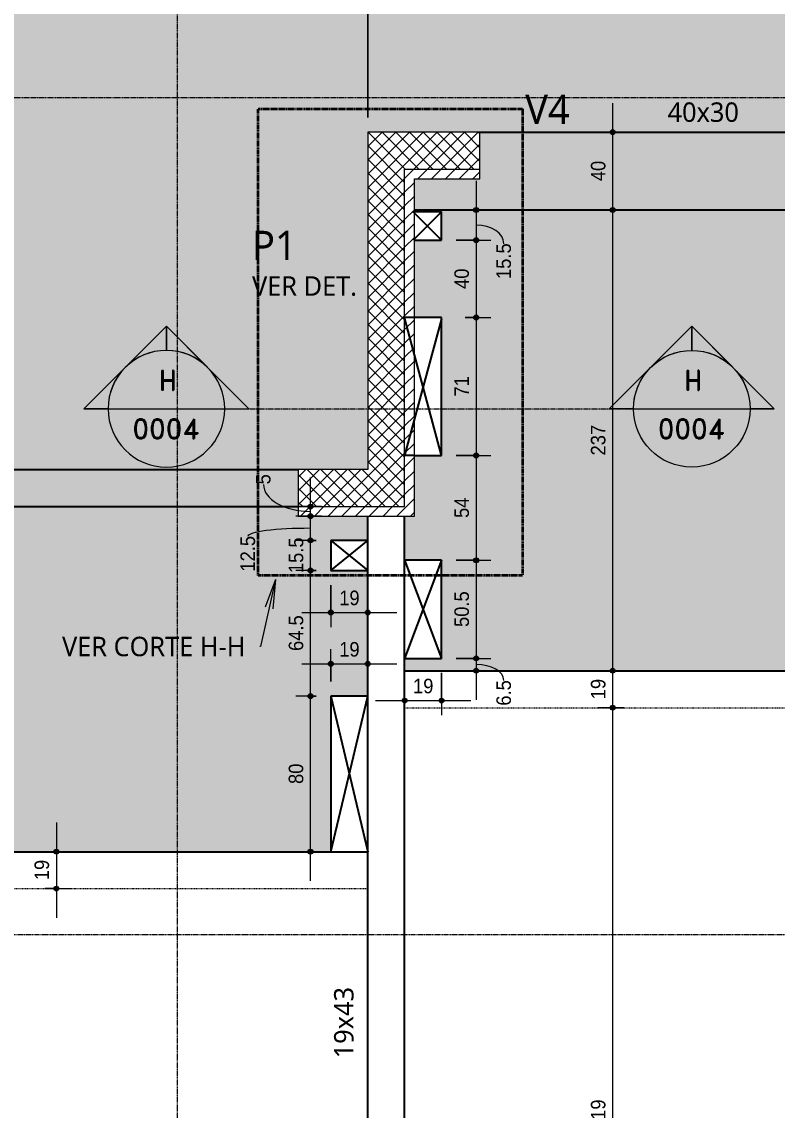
# Model space of a CAD drawing. Extents: x -1981 to 38708, y -3196 to 88064.
# Drawn here: x -1578 to -1190, y 204 to 764 of the extents above; entities that cross this region are included whole.
import ezdxf

# ---------------------------------------------------------------- set-up
doc = ezdxf.new("R2010")
doc.units = 0
for name, pattern in [('Aligning Line', [0.635, 0.3175, -0.3175]), ('Centro de 6 mm', [1.32, 0.6, -0.24, 0.24, -0.24]), ('Hidden', [0.714375, 0.47625, -0.238125])]:
    doc.linetypes.add(name, pattern=pattern)
for name, color, linetype, lineweight in [('A-ANNO-DIMS', 7, 'Continuous', 9), ('A-ANNO-DIMS-50', 7, 'Continuous', 9), ('A-DETL', 7, 'Hidden', 18), ('A-DETL-GENF', 7, 'Continuous', 18), ('A-DETL-THIN', 7, 'Continuous', 25), ('A-FLOR', 7, 'Continuous', 25), ('G-ANNO-SYMB', 7, 'Continuous', 9), ('G-ANNO-TEXT', 7, 'Continuous', 9), ('S-BEAM', 7, 'Continuous', 25), ('S-BEAM-IDEN', 7, 'Continuous', 9), ('S-COLS-IDEN', 7, 'Continuous', 9)]:
    doc.layers.add(name, color=color, linetype=linetype, lineweight=lineweight)
doc.styles.add('Arial_1', font='arial.ttf', dxfattribs={"width": 0.9, "height": 7.5})
doc.styles.add('Gadugi', font='gadugi.ttf', dxfattribs={"height": 0.2})
doc.styles.add('Gadugi_1', font='gadugi.ttf', dxfattribs={"height": 15})
doc.styles.add('Gadugi_2', font='gadugi.ttf', dxfattribs={"height": 10})
doc.styles.add('RomanD', font='romand__.ttf', dxfattribs={"height": 10})
doc.dimstyles.new('PED_1_5mm_ESQ', dxfattribs={"dimscale": 30.48, "dimtxt": 7.651945, "dimasz": 0.328084, "dimexe": 0.246063, "dimexo": 0.246063, "dimgap": 0.049213, "dimtad": 1, "dimdec": 1, "dimrnd": 0.5, "dimdsep": 46, "dimtxsty": 'Arial_1', "dimblk1": 'DOTSMALL', "dimblk2": 'DOTSMALL', "dimsah": 1, "dimcen": 0.09, "dimdle": 0.492126, "dimazin": 0, "dimtfac": 1, "dimtdec": 4, "dimtix": 1, "dimtmove": 0, "dimatfit": 3, "dimfxl": 1, "dimtvp": 1, "dimtolj": 1, "dimtzin": 0, "dimarcsym": 2})
doc.dimstyles.new('PED_1_5mm_ESQ_1', dxfattribs={"dimscale": 30.48, "dimtxt": 7.651945, "dimasz": 0.328084, "dimexe": 0.246063, "dimexo": 0.246063, "dimgap": 0.049213, "dimtad": 1, "dimdec": 1, "dimrnd": 0.5, "dimdsep": 46, "dimtxsty": 'Arial_1', "dimblk1": 'DOTSMALL', "dimblk2": 'DOTSMALL', "dimsah": 1, "dimcen": 0.09, "dimdle": 0.492126, "dimazin": 0, "dimtfac": 1, "dimtdec": 4, "dimtix": 1, "dimtmove": 1, "dimatfit": 3, "dimfxl": 1, "dimtvp": 1, "dimtolj": 1, "dimtzin": 0, "dimarcsym": 2})

# ---------------------------------------------------------------- blocks, each defined once
blk = doc.blocks.new('PED_TAG_PILAR_R04 - PILAR VER DET_-2523782-PL D 001 - FORMA DO 1º PAVIMENTO')
at = {"layer": 'S-COLS-IDEN', "insert": (0.115, -0.633), "char_height": 0.2, "width": 1.37089, "attachment_point": 1, "style": 'Gadugi'}
blk.add_mtext('VER DET.', dxfattribs=at)
blk = doc.blocks.new('Corte - M_Cabeça do corte - Preenchida-2060824-PL D 001 - FORMA DO 1º PAVIMENTO')
at = {"layer": 'G-ANNO-SYMB'}
h = blk.add_hatch(color=256, dxfattribs=at)
edge = h.paths.add_edge_path(flags=0)
edge.add_line((-0.6, 0.849), (-0.6, 0.6))
edge.add_arc((-0.6, 0), 0.6, 90, 135)
edge.add_line((-1.024, 0.424), (-0.6, 0.849))
h = blk.add_hatch(color=256, dxfattribs=at)
edge = h.paths.add_edge_path(flags=0)
edge.add_line((-0.6, 0.849), (-0.176, 0.424))
edge.add_arc((-0.6, 0), 0.6, 45, 90)
edge.add_line((-0.6, 0.6), (-0.6, 0.849))
h = blk.add_hatch(color=256, dxfattribs=at)
edge = h.paths.add_edge_path(flags=0)
edge.add_line((-1.449, 0), (-1.024, 0.424))
edge.add_arc((-0.6, 0), 0.6, 135, 180)
edge.add_line((-1.2, 0), (-1.449, 0))
h = blk.add_hatch(color=256, dxfattribs=at)
edge = h.paths.add_edge_path(flags=0)
edge.add_line((0.249, 0), (0, 0))
edge.add_arc((-0.6, 0), 0.6, 360, 405)
edge.add_line((-0.176, 0.424), (0.249, 0))
for p, q in [((-0.6, 0.849), (-1.449, 0)), ((-0.6, 0.849), (-1.024, 0.424)), ((-0.6, 0.849), (0.249, 0)), ((-0.6, 0.6), (-0.6, 0.849)), ((-0.6, 0.849), (-0.6, 0.6)), ((-0.176, 0.424), (-0.6, 0.849)), ((-1.024, 0.424), (-1.449, 0)), ((0.249, 0), (-0.176, 0.424)), ((-1.449, 0), (-1.2, 0)), ((0, 0), (0.249, 0)), ((-1.2, 0), (-1.449, 0)), ((0, 0), (0.249, 0))]:
    blk.add_line(p, q, dxfattribs=at)
for start, end in [(360, 180), (90, 135), (45, 90), (135, 180), (360, 45), (180, 360)]:
    blk.add_arc((-0.6, 0), 0.6, start, end, dxfattribs=at)
blk = doc.blocks.new('DIMBLOCK1-PL D 001 - FORMA DO 1º PAVIMENTO')
at = {"layer": 'A-ANNO-DIMS-50', "transparency": 16777216}
h = blk.add_hatch(color=256, dxfattribs=at)
edge = h.paths.add_edge_path(flags=0)
edge.add_arc((-1560.67, 337.05), 1.25, 0, 360)
h = blk.add_hatch(color=256, dxfattribs=at)
edge = h.paths.add_edge_path(flags=0)
edge.add_arc((-1560.67, 318.05), 1.25, 0, 360)
for p, q in [((-1560.67, 352.05), (-1560.67, 303.05)), ((-1566.4, 337.05), (-1553.17, 337.05)), ((-1560.67, 337.05), (-1566.4, 337.05)), ((-1566.4, 318.05), (-1553.17, 318.05)), ((-1560.67, 318.05), (-1566.4, 318.05))]:
    blk.add_line(p, q, dxfattribs=at)
for centre in [(-1560.67, 337.05), (-1560.67, 318.05)]:
    blk.add_circle(centre, 1.25, dxfattribs=at)
at = {"layer": 'A-ANNO-DIMS-50', "color": 0, "transparency": 16777216, "insert": (-1571.91, 322.37), "char_height": 7.5, "width": 12.4315, "attachment_point": 1, "rotation": 90, "line_spacing_factor": 0.941778, "style": 'Arial_1'}
blk.add_mtext('19', dxfattribs=at)
blk = doc.blocks.new('_DotSmall')
at = {"color": 0, "linetype": 'ByBlock', "const_width": 0.5}
blk.add_lwpolyline([(-0.0625, 0, 1), (0.0625, 0, 1)], format="xyb", close=True, dxfattribs=at)
blk = doc.blocks.new('DIMBLOCK6-PL D 001 - FORMA DO 1º PAVIMENTO')
at = {"layer": 'A-ANNO-DIMS-50', "transparency": 16777216}
h = blk.add_hatch(color=256, dxfattribs=at)
edge = h.paths.add_edge_path(flags=0)
edge.add_arc((-1739.87, 880.67), 1.25, 0, 360)
h = blk.add_hatch(color=256, dxfattribs=at)
edge = h.paths.add_edge_path(flags=0)
edge.add_arc((-1400.36, 880.67), 1.25, 0, 360)
for p, q in [((-1739.87, 874.94), (-1739.87, 888.17)), ((-1400.36, 714.62), (-1400.36, 888.17)), ((-1739.87, 880.67), (-1400.36, 880.67)), ((-1739.87, 880.67), (-1739.87, 874.94)), ((-1400.36, 880.67), (-1400.36, 714.62))]:
    blk.add_line(p, q, dxfattribs=at)
for centre in [(-1739.87, 880.67), (-1400.36, 880.67)]:
    blk.add_circle(centre, 1.25, dxfattribs=at)
at = {"layer": 'A-ANNO-DIMS-50', "color": 0, "transparency": 16777216, "insert": (-1581.77, 891.9), "char_height": 7.5, "width": 27.9708, "attachment_point": 1, "line_spacing_factor": 0.941778, "style": 'Arial_1'}
blk.add_mtext('339.5', dxfattribs=at)
blk = doc.blocks.new('DIMBLOCK7-PL D 001 - FORMA DO 1º PAVIMENTO')
at = {"layer": 'A-ANNO-DIMS-50', "transparency": 16777216}
h = blk.add_hatch(color=256, dxfattribs=at)
edge = h.paths.add_edge_path(flags=0)
edge.add_arc((-1400.36, 880.67), 1.25, 0, 360)
h = blk.add_hatch(color=256, dxfattribs=at)
edge = h.paths.add_edge_path(flags=0)
edge.add_arc((-658.86, 880.67), 1.25, 0, 360)
for p, q in [((-1400.36, 714.62), (-1400.36, 888.17)), ((-658.86, 874.94), (-658.86, 888.17)), ((-1400.36, 880.67), (-658.86, 880.67)), ((-1400.36, 880.67), (-1400.36, 714.62)), ((-658.86, 880.67), (-658.86, 874.94))]:
    blk.add_line(p, q, dxfattribs=at)
for centre in [(-1400.36, 880.67), (-658.86, 880.67)]:
    blk.add_circle(centre, 1.25, dxfattribs=at)
at = {"layer": 'A-ANNO-DIMS-50', "color": 0, "transparency": 16777216, "insert": (-1041.27, 891.9), "char_height": 7.5, "width": 27.9708, "attachment_point": 1, "line_spacing_factor": 0.941778, "style": 'Arial_1'}
blk.add_mtext('741.5', dxfattribs=at)
blk = doc.blocks.new('DIMBLOCK65-PL D 001 - FORMA DO 1º PAVIMENTO')
at = {"layer": 'A-ANNO-DIMS-50', "transparency": 16777216}
h = blk.add_hatch(color=256, dxfattribs=at)
edge = h.paths.add_edge_path(flags=0)
edge.add_arc((-1274.28, 411.12), 1.25, 0, 360)
h = blk.add_hatch(color=256, dxfattribs=at)
edge = h.paths.add_edge_path(flags=0)
edge.add_arc((-1274.28, -7.88), 1.25, 0, 360)
for p, q in [((-1268.54, 411.12), (-1281.78, 411.12)), ((-1274.28, -7.88), (-1274.28, 411.12)), ((-1274.28, 411.12), (-1268.54, 411.12)), ((-1268.54, -7.88), (-1281.78, -7.88)), ((-1274.28, -7.88), (-1268.54, -7.88))]:
    blk.add_line(p, q, dxfattribs=at)
for centre in [(-1274.28, 411.12), (-1274.28, -7.88)]:
    blk.add_circle(centre, 1.25, dxfattribs=at)
at = {"layer": 'A-ANNO-DIMS-50', "color": 0, "transparency": 16777216, "insert": (-1285.51, 193.85), "char_height": 7.5, "width": 18.6472, "attachment_point": 1, "rotation": 90, "line_spacing_factor": 0.941778, "style": 'Arial_1'}
blk.add_mtext('419', dxfattribs=at)
blk = doc.blocks.new('DIMBLOCK66-PL D 001 - FORMA DO 1º PAVIMENTO')
at = {"layer": 'A-ANNO-DIMS-50', "transparency": 16777216}
h = blk.add_hatch(color=256, dxfattribs=at)
edge = h.paths.add_edge_path(flags=0)
edge.add_arc((-1274.28, 430.12), 1.25, 0, 360)
h = blk.add_hatch(color=256, dxfattribs=at)
edge = h.paths.add_edge_path(flags=0)
edge.add_arc((-1274.28, 411.12), 1.25, 0, 360)
for p, q in [((-1268.54, 430.12), (-1281.78, 430.12)), ((-1274.28, 411.12), (-1274.28, 430.12)), ((-1274.28, 430.12), (-1268.54, 430.12)), ((-1268.54, 411.12), (-1281.78, 411.12)), ((-1274.28, 411.12), (-1268.54, 411.12))]:
    blk.add_line(p, q, dxfattribs=at)
for centre in [(-1274.28, 430.12), (-1274.28, 411.12)]:
    blk.add_circle(centre, 1.25, dxfattribs=at)
at = {"layer": 'A-ANNO-DIMS-50', "color": 0, "transparency": 16777216, "insert": (-1285.51, 415.44), "char_height": 7.5, "width": 12.4315, "attachment_point": 1, "rotation": 90, "line_spacing_factor": 0.941778, "style": 'Arial_1'}
blk.add_mtext('19', dxfattribs=at)
blk = doc.blocks.new('DIMBLOCK67-PL D 001 - FORMA DO 1º PAVIMENTO')
at = {"layer": 'A-ANNO-DIMS-50', "transparency": 16777216}
h = blk.add_hatch(color=256, dxfattribs=at)
edge = h.paths.add_edge_path(flags=0)
edge.add_arc((-1274.28, 667.12), 1.25, 0, 360)
h = blk.add_hatch(color=256, dxfattribs=at)
edge = h.paths.add_edge_path(flags=0)
edge.add_arc((-1274.28, 430.12), 1.25, 0, 360)
for p, q in [((-1268.54, 667.12), (-1281.78, 667.12)), ((-1274.28, 430.12), (-1274.28, 667.12)), ((-1274.28, 667.12), (-1268.54, 667.12)), ((-1268.54, 430.12), (-1281.78, 430.12)), ((-1274.28, 430.12), (-1268.54, 430.12))]:
    blk.add_line(p, q, dxfattribs=at)
for centre in [(-1274.28, 667.12), (-1274.28, 430.12)]:
    blk.add_circle(centre, 1.25, dxfattribs=at)
at = {"layer": 'A-ANNO-DIMS-50', "color": 0, "transparency": 16777216, "insert": (-1285.51, 540.85), "char_height": 7.5, "width": 18.6472, "attachment_point": 1, "rotation": 90, "line_spacing_factor": 0.941778, "style": 'Arial_1'}
blk.add_mtext('237', dxfattribs=at)
blk = doc.blocks.new('DIMBLOCK68-PL D 001 - FORMA DO 1º PAVIMENTO')
at = {"layer": 'A-ANNO-DIMS-50', "transparency": 16777216}
h = blk.add_hatch(color=256, dxfattribs=at)
edge = h.paths.add_edge_path(flags=0)
edge.add_arc((-1274.28, 707.12), 1.25, 0, 360)
h = blk.add_hatch(color=256, dxfattribs=at)
edge = h.paths.add_edge_path(flags=0)
edge.add_arc((-1274.28, 667.12), 1.25, 0, 360)
for p, q in [((-1274.28, 667.12), (-1274.28, 722.12)), ((-1268.54, 707.12), (-1281.78, 707.12)), ((-1274.28, 707.12), (-1268.54, 707.12)), ((-1268.54, 667.12), (-1281.78, 667.12)), ((-1274.28, 667.12), (-1268.54, 667.12))]:
    blk.add_line(p, q, dxfattribs=at)
for centre in [(-1274.28, 707.12), (-1274.28, 667.12)]:
    blk.add_circle(centre, 1.25, dxfattribs=at)
at = {"layer": 'A-ANNO-DIMS-50', "color": 0, "transparency": 16777216, "insert": (-1285.51, 681.94), "char_height": 7.5, "width": 12.4315, "attachment_point": 1, "rotation": 90, "line_spacing_factor": 0.941778, "style": 'Arial_1'}
blk.add_mtext('40', dxfattribs=at)
blk = doc.blocks.new('DIMBLOCK253-PL D 001 - FORMA DO 1º PAVIMENTO')
at = {"layer": 'A-ANNO-DIMS-50', "transparency": 16777216}
h = blk.add_hatch(color=256, dxfattribs=at)
edge = h.paths.add_edge_path(flags=0)
edge.add_arc((-1344.53, 667.12), 1.25, 0, 360)
h = blk.add_hatch(color=256, dxfattribs=at)
edge = h.paths.add_edge_path(flags=0)
edge.add_arc((-1344.53, 651.58), 1.25, 0, 360)
for p, q in [((-1344.53, 682.12), (-1344.53, 651.58)), ((-1350.26, 667.12), (-1337.03, 667.12)), ((-1344.53, 667.12), (-1350.26, 667.12)), ((-1354.86, 651.58), (-1337.03, 651.58)), ((-1344.53, 651.58), (-1354.86, 651.58))]:
    blk.add_line(p, q, dxfattribs=at)
for centre in [(-1344.53, 667.12), (-1344.53, 651.58)]:
    blk.add_circle(centre, 1.25, dxfattribs=at)
blk.add_ellipse((-1344.53, 649.75), major_axis=(14.23, 0), ratio=0.675176, start_param=0, end_param=1.570796, dxfattribs=at)
at = {"layer": 'A-ANNO-DIMS-50', "color": 0, "transparency": 16777216, "insert": (-1334.16, 631.62), "char_height": 7.5, "width": 21.7551, "attachment_point": 1, "rotation": 90, "line_spacing_factor": 0.941778, "style": 'Arial_1'}
blk.add_mtext('15.5', dxfattribs=at)
blk = doc.blocks.new('DIMBLOCK254-PL D 001 - FORMA DO 1º PAVIMENTO')
at = {"layer": 'A-ANNO-DIMS-50', "transparency": 16777216}
h = blk.add_hatch(color=256, dxfattribs=at)
edge = h.paths.add_edge_path(flags=0)
edge.add_arc((-1344.53, 651.58), 1.25, 0, 360)
h = blk.add_hatch(color=256, dxfattribs=at)
edge = h.paths.add_edge_path(flags=0)
edge.add_arc((-1344.53, 611.81), 1.25, 0, 360)
for p, q in [((-1354.86, 651.58), (-1337.03, 651.58)), ((-1344.53, 651.58), (-1354.86, 651.58)), ((-1344.53, 651.58), (-1344.53, 611.81)), ((-1350.26, 611.81), (-1337.03, 611.81)), ((-1344.53, 611.81), (-1350.26, 611.81))]:
    blk.add_line(p, q, dxfattribs=at)
for centre in [(-1344.53, 651.58), (-1344.53, 611.81)]:
    blk.add_circle(centre, 1.25, dxfattribs=at)
at = {"layer": 'A-ANNO-DIMS-50', "color": 0, "transparency": 16777216, "insert": (-1355.77, 626.52), "char_height": 7.5, "width": 12.4315, "attachment_point": 1, "rotation": 90, "line_spacing_factor": 0.941778, "style": 'Arial_1'}
blk.add_mtext('40', dxfattribs=at)
blk = doc.blocks.new('DIMBLOCK255-PL D 001 - FORMA DO 1º PAVIMENTO')
at = {"layer": 'A-ANNO-DIMS-50', "transparency": 16777216}
h = blk.add_hatch(color=256, dxfattribs=at)
edge = h.paths.add_edge_path(flags=0)
edge.add_arc((-1344.53, 611.81), 1.25, 0, 360)
h = blk.add_hatch(color=256, dxfattribs=at)
edge = h.paths.add_edge_path(flags=0)
edge.add_arc((-1344.53, 540.85), 1.25, 0, 360)
for p, q in [((-1350.26, 611.81), (-1337.03, 611.81)), ((-1344.53, 611.81), (-1350.26, 611.81)), ((-1344.53, 611.81), (-1344.53, 540.85)), ((-1354.86, 540.85), (-1337.03, 540.85)), ((-1344.53, 540.85), (-1354.86, 540.85))]:
    blk.add_line(p, q, dxfattribs=at)
for centre in [(-1344.53, 611.81), (-1344.53, 540.85)]:
    blk.add_circle(centre, 1.25, dxfattribs=at)
at = {"layer": 'A-ANNO-DIMS-50', "color": 0, "transparency": 16777216, "insert": (-1355.77, 571.15), "char_height": 7.5, "width": 12.4315, "attachment_point": 1, "rotation": 90, "line_spacing_factor": 0.941778, "style": 'Arial_1'}
blk.add_mtext('71', dxfattribs=at)
blk = doc.blocks.new('DIMBLOCK256-PL D 001 - FORMA DO 1º PAVIMENTO')
at = {"layer": 'A-ANNO-DIMS-50', "transparency": 16777216}
h = blk.add_hatch(color=256, dxfattribs=at)
edge = h.paths.add_edge_path(flags=0)
edge.add_arc((-1344.53, 540.85), 1.25, 0, 360)
h = blk.add_hatch(color=256, dxfattribs=at)
edge = h.paths.add_edge_path(flags=0)
edge.add_arc((-1344.53, 486.93), 1.25, 0, 360)
for p, q in [((-1354.86, 540.85), (-1337.03, 540.85)), ((-1344.53, 540.85), (-1354.86, 540.85)), ((-1344.53, 540.85), (-1344.53, 486.93)), ((-1354.86, 486.93), (-1337.03, 486.93)), ((-1344.53, 486.93), (-1354.86, 486.93))]:
    blk.add_line(p, q, dxfattribs=at)
for centre in [(-1344.53, 540.85), (-1344.53, 486.93)]:
    blk.add_circle(centre, 1.25, dxfattribs=at)
at = {"layer": 'A-ANNO-DIMS-50', "color": 0, "transparency": 16777216, "insert": (-1355.77, 508.71), "char_height": 7.5, "width": 12.4315, "attachment_point": 1, "rotation": 90, "line_spacing_factor": 0.941778, "style": 'Arial_1'}
blk.add_mtext('54', dxfattribs=at)
blk = doc.blocks.new('DIMBLOCK257-PL D 001 - FORMA DO 1º PAVIMENTO')
at = {"layer": 'A-ANNO-DIMS-50', "transparency": 16777216}
h = blk.add_hatch(color=256, dxfattribs=at)
edge = h.paths.add_edge_path(flags=0)
edge.add_arc((-1344.53, 486.93), 1.25, 0, 360)
h = blk.add_hatch(color=256, dxfattribs=at)
edge = h.paths.add_edge_path(flags=0)
edge.add_arc((-1344.53, 436.46), 1.25, 0, 360)
for p, q in [((-1354.86, 486.93), (-1337.03, 486.93)), ((-1344.53, 486.93), (-1354.86, 486.93)), ((-1344.53, 486.93), (-1344.53, 436.46)), ((-1354.86, 436.46), (-1337.03, 436.46)), ((-1344.53, 436.46), (-1354.86, 436.46))]:
    blk.add_line(p, q, dxfattribs=at)
for centre in [(-1344.53, 486.93), (-1344.53, 436.46)]:
    blk.add_circle(centre, 1.25, dxfattribs=at)
at = {"layer": 'A-ANNO-DIMS-50', "color": 0, "transparency": 16777216, "insert": (-1355.77, 452.63), "char_height": 7.5, "width": 21.7551, "attachment_point": 1, "rotation": 90, "line_spacing_factor": 0.941778, "style": 'Arial_1'}
blk.add_mtext('50.5', dxfattribs=at)
blk = doc.blocks.new('DIMBLOCK258-PL D 001 - FORMA DO 1º PAVIMENTO')
at = {"layer": 'A-ANNO-DIMS-50', "transparency": 16777216}
h = blk.add_hatch(color=256, dxfattribs=at)
edge = h.paths.add_edge_path(flags=0)
edge.add_arc((-1344.53, 436.46), 1.25, 0, 360)
h = blk.add_hatch(color=256, dxfattribs=at)
edge = h.paths.add_edge_path(flags=0)
edge.add_arc((-1344.53, 430.12), 1.25, 0, 360)
for p, q in [((-1354.86, 436.46), (-1337.03, 436.46)), ((-1344.53, 436.46), (-1354.86, 436.46)), ((-1344.53, 436.46), (-1344.53, 415.12)), ((-1350.26, 430.12), (-1337.03, 430.12)), ((-1344.53, 430.12), (-1350.26, 430.12))]:
    blk.add_line(p, q, dxfattribs=at)
for centre in [(-1344.53, 436.46), (-1344.53, 430.12)]:
    blk.add_circle(centre, 1.25, dxfattribs=at)
blk.add_ellipse((-1344.53, 425.1), major_axis=(14.23, 0), ratio=0.575441, start_param=0, end_param=1.570796, dxfattribs=at)
at = {"layer": 'A-ANNO-DIMS-50', "color": 0, "transparency": 16777216, "insert": (-1334.16, 412.15), "char_height": 7.5, "width": 15.5393, "attachment_point": 1, "rotation": 90, "line_spacing_factor": 0.941778, "style": 'Arial_1'}
blk.add_mtext('6.5', dxfattribs=at)
blk = doc.blocks.new('DIMBLOCK259-PL D 001 - FORMA DO 1º PAVIMENTO')
at = {"layer": 'A-ANNO-DIMS-50', "transparency": 16777216}
h = blk.add_hatch(color=256, dxfattribs=at)
edge = h.paths.add_edge_path(flags=0)
edge.add_arc((-1381.36, 414.77), 1.25, 0, 360)
h = blk.add_hatch(color=256, dxfattribs=at)
edge = h.paths.add_edge_path(flags=0)
edge.add_arc((-1362.36, 414.77), 1.25, 0, 360)
for p, q in [((-1362.36, 428.96), (-1362.36, 407.27)), ((-1362.36, 414.77), (-1362.36, 428.96)), ((-1381.36, 409.04), (-1381.36, 422.27)), ((-1396.36, 414.77), (-1347.36, 414.77)), ((-1381.36, 414.77), (-1381.36, 409.04))]:
    blk.add_line(p, q, dxfattribs=at)
for centre in [(-1381.36, 414.77), (-1362.36, 414.77)]:
    blk.add_circle(centre, 1.25, dxfattribs=at)
at = {"layer": 'A-ANNO-DIMS-50', "color": 0, "transparency": 16777216, "insert": (-1377.04, 426.01), "char_height": 7.5, "width": 12.4315, "attachment_point": 1, "line_spacing_factor": 0.941778, "style": 'Arial_1'}
blk.add_mtext('19', dxfattribs=at)
blk = doc.blocks.new('DIMBLOCK260-PL D 001 - FORMA DO 1º PAVIMENTO')
at = {"layer": 'A-ANNO-DIMS-50', "transparency": 16777216}
h = blk.add_hatch(color=256, dxfattribs=at)
edge = h.paths.add_edge_path(flags=0)
edge.add_arc((-1429.83, 417.05), 1.25, 0, 360)
h = blk.add_hatch(color=256, dxfattribs=at)
edge = h.paths.add_edge_path(flags=0)
edge.add_arc((-1429.83, 337.05), 1.25, 0, 360)
for p, q in [((-1426.86, 417.05), (-1437.33, 417.05)), ((-1429.83, 322.05), (-1429.83, 417.05)), ((-1429.83, 417.05), (-1426.86, 417.05)), ((-1424.1, 337.05), (-1437.33, 337.05)), ((-1429.83, 337.05), (-1424.1, 337.05))]:
    blk.add_line(p, q, dxfattribs=at)
for centre in [(-1429.83, 417.05), (-1429.83, 337.05)]:
    blk.add_circle(centre, 1.25, dxfattribs=at)
at = {"layer": 'A-ANNO-DIMS-50', "color": 0, "transparency": 16777216, "insert": (-1441.07, 371.87), "char_height": 7.5, "width": 12.4315, "attachment_point": 1, "rotation": 90, "line_spacing_factor": 0.941778, "style": 'Arial_1'}
blk.add_mtext('80', dxfattribs=at)
blk = doc.blocks.new('DIMBLOCK261-PL D 001 - FORMA DO 1º PAVIMENTO')
at = {"layer": 'A-ANNO-DIMS-50', "transparency": 16777216}
h = blk.add_hatch(color=256, dxfattribs=at)
edge = h.paths.add_edge_path(flags=0)
edge.add_arc((-1429.83, 481.67), 1.25, 0, 360)
h = blk.add_hatch(color=256, dxfattribs=at)
edge = h.paths.add_edge_path(flags=0)
edge.add_arc((-1429.83, 417.05), 1.25, 0, 360)
for p, q in [((-1426.86, 481.67), (-1437.33, 481.67)), ((-1429.83, 417.05), (-1429.83, 481.67)), ((-1429.83, 481.67), (-1426.86, 481.67)), ((-1426.86, 417.05), (-1437.33, 417.05)), ((-1429.83, 417.05), (-1426.86, 417.05))]:
    blk.add_line(p, q, dxfattribs=at)
for centre in [(-1429.83, 481.67), (-1429.83, 417.05)]:
    blk.add_circle(centre, 1.25, dxfattribs=at)
at = {"layer": 'A-ANNO-DIMS-50', "color": 0, "transparency": 16777216, "insert": (-1441.07, 440.29), "char_height": 7.5, "width": 21.7551, "attachment_point": 1, "rotation": 90, "line_spacing_factor": 0.941778, "style": 'Arial_1'}
blk.add_mtext('64.5', dxfattribs=at)
blk = doc.blocks.new('DIMBLOCK262-PL D 001 - FORMA DO 1º PAVIMENTO')
at = {"layer": 'A-ANNO-DIMS-50', "transparency": 16777216}
h = blk.add_hatch(color=256, dxfattribs=at)
edge = h.paths.add_edge_path(flags=0)
edge.add_arc((-1429.83, 497.15), 1.25, 0, 360)
h = blk.add_hatch(color=256, dxfattribs=at)
edge = h.paths.add_edge_path(flags=0)
edge.add_arc((-1429.83, 481.67), 1.25, 0, 360)
for p, q in [((-1426.86, 497.15), (-1437.33, 497.15)), ((-1429.83, 481.67), (-1429.83, 497.15)), ((-1429.83, 497.15), (-1426.86, 497.15)), ((-1426.86, 481.67), (-1437.33, 481.67)), ((-1429.83, 481.67), (-1426.86, 481.67))]:
    blk.add_line(p, q, dxfattribs=at)
for centre in [(-1429.83, 497.15), (-1429.83, 481.67)]:
    blk.add_circle(centre, 1.25, dxfattribs=at)
at = {"layer": 'A-ANNO-DIMS-50', "color": 0, "transparency": 16777216, "insert": (-1441.07, 480.34), "char_height": 7.5, "width": 21.7551, "attachment_point": 1, "rotation": 90, "line_spacing_factor": 0.941778, "style": 'Arial_1'}
blk.add_mtext('15.5', dxfattribs=at)
blk = doc.blocks.new('DIMBLOCK263-PL D 001 - FORMA DO 1º PAVIMENTO')
at = {"layer": 'A-ANNO-DIMS-50', "transparency": 16777216}
h = blk.add_hatch(color=256, dxfattribs=at)
edge = h.paths.add_edge_path(flags=0)
edge.add_arc((-1429.83, 509.62), 1.25, 0, 360)
h = blk.add_hatch(color=256, dxfattribs=at)
edge = h.paths.add_edge_path(flags=0)
edge.add_arc((-1429.83, 497.15), 1.25, 0, 360)
for p, q in [((-1424.1, 509.62), (-1437.33, 509.62)), ((-1429.83, 497.15), (-1429.83, 509.62)), ((-1429.83, 509.62), (-1424.1, 509.62)), ((-1426.86, 497.15), (-1437.33, 497.15)), ((-1429.83, 497.15), (-1426.86, 497.15))]:
    blk.add_line(p, q, dxfattribs=at)
for centre in [(-1429.83, 509.62), (-1429.83, 497.15)]:
    blk.add_circle(centre, 1.25, dxfattribs=at)
blk.add_ellipse((-1429.83, 499.23), major_axis=(32.2, 0), ratio=0.129136, start_param=1.570796, end_param=3.141593, dxfattribs=at)
at = {"layer": 'A-ANNO-DIMS-50', "color": 0, "transparency": 16777216, "insert": (-1465.88, 481.1), "char_height": 7.5, "width": 21.7551, "attachment_point": 1, "rotation": 90, "line_spacing_factor": 0.941778, "style": 'Arial_1'}
blk.add_mtext('12.5', dxfattribs=at)
blk = doc.blocks.new('DIMBLOCK264-PL D 001 - FORMA DO 1º PAVIMENTO')
at = {"layer": 'A-ANNO-DIMS-50', "transparency": 16777216}
h = blk.add_hatch(color=256, dxfattribs=at)
edge = h.paths.add_edge_path(flags=0)
edge.add_arc((-1429.83, 514.55), 1.25, 0, 360)
h = blk.add_hatch(color=256, dxfattribs=at)
edge = h.paths.add_edge_path(flags=0)
edge.add_arc((-1429.83, 509.62), 1.25, 0, 360)
for p, q in [((-1429.83, 509.62), (-1429.83, 529.55)), ((-1424.1, 514.55), (-1437.33, 514.55)), ((-1424.1, 509.62), (-1437.33, 509.62)), ((-1429.83, 514.55), (-1424.1, 514.55)), ((-1429.83, 509.62), (-1424.1, 509.62))]:
    blk.add_line(p, q, dxfattribs=at)
for centre in [(-1429.83, 514.55), (-1429.83, 509.62)]:
    blk.add_circle(centre, 1.25, dxfattribs=at)
blk.add_ellipse((-1429.83, 525.97), major_axis=(24.23, 0), ratio=0.573201, start_param=3.141593, end_param=4.712389, dxfattribs=at)
at = {"layer": 'A-ANNO-DIMS-50', "color": 0, "transparency": 16777216, "insert": (-1457.91, 525.97), "char_height": 7.5, "width": 6.2157, "attachment_point": 1, "rotation": 90, "line_spacing_factor": 0.941778, "style": 'Arial_1'}
blk.add_mtext('5', dxfattribs=at)
blk = doc.blocks.new('DIMBLOCK265-PL D 001 - FORMA DO 1º PAVIMENTO')
at = {"layer": 'A-ANNO-DIMS-50', "transparency": 16777216}
h = blk.add_hatch(color=256, dxfattribs=at)
edge = h.paths.add_edge_path(flags=0)
edge.add_arc((-1419.36, 433.64), 1.25, 0, 360)
h = blk.add_hatch(color=256, dxfattribs=at)
edge = h.paths.add_edge_path(flags=0)
edge.add_arc((-1400.36, 433.64), 1.25, 0, 360)
for p, q in [((-1419.36, 424.55), (-1419.36, 441.14)), ((-1400.36, 427.91), (-1400.36, 441.14)), ((-1434.36, 433.64), (-1385.36, 433.64)), ((-1419.36, 433.64), (-1419.36, 424.55)), ((-1400.36, 433.64), (-1400.36, 427.91))]:
    blk.add_line(p, q, dxfattribs=at)
for centre in [(-1419.36, 433.64), (-1400.36, 433.64)]:
    blk.add_circle(centre, 1.25, dxfattribs=at)
at = {"layer": 'A-ANNO-DIMS-50', "color": 0, "transparency": 16777216, "insert": (-1415.04, 444.88), "char_height": 7.5, "width": 12.4315, "attachment_point": 1, "line_spacing_factor": 0.941778, "style": 'Arial_1'}
blk.add_mtext('19', dxfattribs=at)
blk = doc.blocks.new('DIMBLOCK266-PL D 001 - FORMA DO 1º PAVIMENTO')
at = {"layer": 'A-ANNO-DIMS-50', "transparency": 16777216}
h = blk.add_hatch(color=256, dxfattribs=at)
edge = h.paths.add_edge_path(flags=0)
edge.add_arc((-1419.36, 460.09), 1.25, 0, 360)
h = blk.add_hatch(color=256, dxfattribs=at)
edge = h.paths.add_edge_path(flags=0)
edge.add_arc((-1400.36, 460.09), 1.25, 0, 360)
for p, q in [((-1419.36, 474.17), (-1419.36, 452.59)), ((-1419.36, 460.09), (-1419.36, 474.17)), ((-1400.36, 454.36), (-1400.36, 467.59)), ((-1434.36, 460.09), (-1385.36, 460.09)), ((-1400.36, 460.09), (-1400.36, 454.36))]:
    blk.add_line(p, q, dxfattribs=at)
for centre in [(-1419.36, 460.09), (-1400.36, 460.09)]:
    blk.add_circle(centre, 1.25, dxfattribs=at)
at = {"layer": 'A-ANNO-DIMS-50', "color": 0, "transparency": 16777216, "insert": (-1415.04, 471.33), "char_height": 7.5, "width": 12.4315, "attachment_point": 1, "line_spacing_factor": 0.941778, "style": 'Arial_1'}
blk.add_mtext('19', dxfattribs=at)

msp = doc.modelspace()

# ---------------------------------------------------------------- hatches: boundary and pattern name
at = {"layer": 'A-DETL-GENF', "true_color": 0x0000ff}
h = msp.add_hatch(dxfattribs=at)
h.set_pattern_fill('FP_2', color=5, style=0, pattern_type=2)
h.set_pattern_definition([(45, (0, 0), (-3.535534, 3.535534), []), (135, (0, 0), (-3.535534, -3.535534), [])])
h.paths.add_polyline_path([(-1400.36, 514.55), (-1381.36, 514.6), (-1381.36, 688.12), (-1342.61, 688.12), (-1342.61, 707.12), (-1400.36, 707.12), (-1400.36, 533.55), (-1436.11, 533.55), (-1436.11, 514.55), (-1419.36, 514.55)], flags=0)
at = {"layer": 'A-DETL-GENF', "true_color": 0x808080}
h = msp.add_hatch(dxfattribs=at)
h.set_pattern_fill('FP_1', color=8, style=0, pattern_type=2)
h.set_pattern_definition([(45, (0, 0), (-3.535534, 3.535534), [])])
h.paths.add_polyline_path([(-1376.36, 509.62), (-1376.36, 683.12), (-1342.61, 683.12), (-1342.61, 688.12), (-1381.36, 688.12), (-1381.36, 514.55), (-1436.11, 514.55), (-1436.11, 509.62), (-1381.36, 509.62)], flags=0)
at = {"layer": 'A-FLOR', "true_color": 0xccffcc}
for points in [[(-1738.86, 533.55), (-1400.36, 533.55), (-1400.36, 707.12), (127.64, 707.12), (127.64, 938.12), (-1739.87, 938.12), (-1739.87, 533.55)], [(-1138.36, 430.12), (-1138.36, 512.12), (-876.36, 512.12), (-876.36, 667.12), (-1376.36, 667.12), (-1376.36, 666.11), (-1362.36, 666.11), (-1362.36, 651.58), (-1376.36, 651.58), (-1376.36, 611.81), (-1362.36, 611.81), (-1362.36, 540.85), (-1376.36, 540.85), (-1376.36, 509.62), (-1381.36, 509.62), (-1381.36, 486.93), (-1362.36, 486.93), (-1362.36, 436.46), (-1381.36, 436.46), (-1381.36, 430.12), (-1304.49, 430.12)], [(-1419.36, 337.05), (-1419.36, 417.05), (-1400.36, 417.05), (-1400.36, 481.67), (-1419.36, 481.67), (-1419.36, 497.15), (-1400.36, 497.15), (-1400.36, 509.62), (-1436.11, 509.62), (-1436.11, 514.55), (-1738.86, 514.55), (-1738.86, 337.05), (-1492.19, 337.05)]]:
    msp.add_hatch(color=254, dxfattribs=at).paths.add_polyline_path(points, flags=0)
at = {"layer": 'S-BEAM', "true_color": 0xccffcc}
for points in [[(-876.36, 667.12), (-876.36, 707.12), (-1342.61, 707.12), (-1342.61, 683.12), (-1376.36, 683.12), (-1376.36, 667.12), (-877.86, 667.12)], [(-1492.19, 514.55), (-1436.11, 514.55), (-1436.11, 533.55), (-1738.86, 533.55), (-1738.86, 514.55)]]:
    msp.add_hatch(color=254, dxfattribs=at).paths.add_polyline_path(points, flags=0)

# ---------------------------------------------------------------- linework, layer by layer
at = {"layer": 'A-DETL', "color": 1, "lineweight": 35, "true_color": 0xff0000}
for p, q in [((-1456.72, 719.19), (-1320.72, 719.19)), ((-1456.72, 479.19), (-1456.72, 719.19)), ((-1320.72, 719.19), (-1320.72, 479.19)), ((-1320.72, 479.19), (-1456.72, 479.19))]:
    msp.add_line(p, q, dxfattribs=at)
at = {"layer": 'A-DETL', "linetype": 'Continuous'}
for p, q in [((-1342.61, 707.12), (-1400.36, 707.12)), ((-1400.36, 707.12), (-1400.36, 533.55)), ((-1342.61, 688.12), (-1342.61, 707.12)), ((-1381.36, 514.55), (-1381.36, 688.12)), ((-1381.36, 688.12), (-1342.61, 688.12)), ((-1376.36, 509.62), (-1376.36, 683.12)), ((-1376.36, 683.12), (-1342.61, 683.12)), ((-1342.61, 683.12), (-1342.61, 688.12)), ((-1400.36, 533.55), (-1436.11, 533.55)), ((-1436.11, 533.55), (-1436.11, 514.55)), ((-1436.11, 514.55), (-1436.11, 509.62)), ((-1436.11, 514.55), (-1381.36, 514.55)), ((-1436.11, 509.62), (-1376.36, 509.62))]:
    msp.add_line(p, q, dxfattribs=at)
at = {"layer": 'A-DETL', "linetype": 'Aligning Line'}
for p, q in [((-1381.36, 411.12), (-1138.36, 411.12)), ((-1738.86, 318.05), (-1400.36, 318.05))]:
    msp.add_line(p, q, dxfattribs=at)
at = {"layer": 'A-DETL-THIN'}
for p, q in [((-1362.36, 651.58), (-1376.9, 666.11)), ((-1362.36, 666.11), (-1376.9, 651.58)), ((-1362.36, 540.85), (-1381.36, 611.81)), ((-1374.47, 611.81), (-1381.36, 611.81)), ((-1362.36, 611.12), (-1381.36, 540.85)), ((-1376.36, 540.85), (-1381.36, 540.85)), ((-1419.36, 497.15), (-1400.36, 481.67)), ((-1419.36, 481.67), (-1400.36, 497.15)), ((-1381.36, 486.93), (-1362.36, 436.46)), ((-1362.36, 486.93), (-1381.36, 436.46)), ((-1419.36, 417.05), (-1400.36, 337.05)), ((-1419.36, 337.05), (-1400.36, 417.05)), ((-1738.86, 337.05), (-1400.36, 337.05))]:
    msp.add_line(p, q, dxfattribs=at)
at = {"layer": 'A-FLOR'}
for p, q in [((-1362.36, 666.11), (-1376.36, 666.11)), ((-1362.36, 651.58), (-1362.36, 666.11)), ((-1376.36, 651.58), (-1362.36, 651.58)), ((-1362.36, 611.81), (-1376.36, 611.81)), ((-1362.36, 540.85), (-1362.36, 611.81)), ((-1376.36, 540.85), (-1362.36, 540.85)), ((-1400.36, 497.15), (-1419.36, 497.15)), ((-1419.36, 497.15), (-1419.36, 481.67)), ((-1419.36, 481.67), (-1400.36, 481.67)), ((-1362.36, 486.93), (-1381.36, 486.93)), ((-1362.36, 436.46), (-1362.36, 486.93)), ((-1381.36, 436.46), (-1362.36, 436.46)), ((-1400.36, 417.05), (-1419.36, 417.05)), ((-1419.36, 417.05), (-1419.36, 337.05))]:
    msp.add_line(p, q, dxfattribs=at)
at = {"layer": 'G-ANNO-SYMB', "linetype": 'Centro de 6 mm'}
for p, q in [((-1498.34, -987.14), (-1498.34, 1045.62)), ((1452.82, 724.8), (-1870.8, 724.8)), ((-1474.01, 564.89), (-1263.56, 564.89)), ((-1858.44, 294.37), (1460.09, 294.37))]:
    msp.add_line(p, q, dxfattribs=at)
at = {"layer": 'G-ANNO-SYMB'}
for p, q in [((-1534.01, 564.89), (-1474.01, 564.89)), ((-1263.56, 564.89), (-1203.56, 564.89))]:
    msp.add_line(p, q, dxfattribs=at)
at = {"layer": 'G-ANNO-TEXT'}
for p, q in [((-1447.93, 477.05), (-1455.53, 442.59)), ((-1447.93, 477.05), (-1453.09, 462.83)), ((-1447.93, 477.05), (-1449.23, 461.98)), ((-1455.53, 442.59), (-1455.86, 442.59))]:
    msp.add_line(p, q, dxfattribs=at)
at = {"layer": 'S-BEAM'}
for p, q in [((-1342.61, 707.12), (-876.36, 707.12)), ((-1376.36, 667.12), (-876.36, 667.12)), ((-1738.86, 533.55), (-1436.11, 533.55)), ((-1738.86, 514.55), (-1436.11, 514.55)), ((-1400.36, 132.12), (-1400.36, 509.62)), ((-1381.36, 132.12), (-1381.36, 509.62)), ((-1381.36, 430.12), (-1138.36, 430.12)), ((-1738.86, 337.05), (-1400.36, 337.05))]:
    msp.add_line(p, q, dxfattribs=at)

# ---------------------------------------------------------------- block references
at = {"layer": 'G-ANNO-SYMB', "xscale": 49.99999999999998, "yscale": 49.99999999999998, "zscale": 49.99999999999998}
msp.add_blockref('Corte - M_Cabeça do corte - Preenchida-2060824-PL D 001 - FORMA DO 1º PAVIMENTO', (-1474.01, 564.89), dxfattribs=at)
at = {"layer": 'G-ANNO-SYMB', "extrusion": (0, 0, -1), "xscale": 49.99999999999998, "yscale": 49.99999999999998, "zscale": 49.99999999999998}
msp.add_blockref('Corte - M_Cabeça do corte - Preenchida-2060824-PL D 001 - FORMA DO 1º PAVIMENTO', (1263.56, 564.89), dxfattribs=at)
at = {"layer": 'S-COLS-IDEN', "xscale": 49.99999999999998, "yscale": 49.99999999999998, "zscale": 49.99999999999998}
msp.add_blockref('PED_TAG_PILAR_R04 - PILAR VER DET_-2523782-PL D 001 - FORMA DO 1º PAVIMENTO', (-1465.67, 664.66), dxfattribs=at)

# ---------------------------------------------------------------- texts
at = {"layer": 'G-ANNO-SYMB', "char_height": 10, "attachment_point": 1, "style": 'RomanD'}
for s, insert, width in [('H', (-1508.07, 584.51), 12.4262), ('H', (-1237.63, 584.51), 12.4262), ('0004', (-1521.47, 559.56), 44.8945), ('0004', (-1251.03, 559.56), 44.8945)]:
    msp.add_mtext(s, dxfattribs=dict(at, insert=insert, width=width))
at = {"layer": 'G-ANNO-TEXT', "insert": (-1557.73, 447.59), "char_height": 10, "width": 123.4599, "attachment_point": 1, "style": 'Gadugi_2'}
msp.add_mtext('VER CORTE H-H', dxfattribs=at)
at = {"layer": 'S-BEAM-IDEN', "attachment_point": 1}
for s, insert, char_height, width, style in [('V4', (-1319.28, 726.39), 15, 30.0633, 'Gadugi_1'), ('40x30', (-1245.99, 722.46), 10, 44.8945, 'Gadugi_2')]:
    msp.add_mtext(s, dxfattribs=dict(at, insert=insert, char_height=char_height, width=width, style=style))
at = {"layer": 'S-BEAM-IDEN', "insert": (-1417.7, 230.75), "char_height": 10, "width": 44.8945, "attachment_point": 1, "rotation": 90, "style": 'Gadugi_2'}
msp.add_mtext('19x43', dxfattribs=at)
at = {"layer": 'S-COLS-IDEN', "insert": (-1459.93, 656.43), "char_height": 15, "width": 28.4599, "attachment_point": 1, "style": 'Gadugi_1'}
msp.add_mtext('P1', dxfattribs=at)

# ---------------------------------------------------------------- dimensions: what is measured, and where the dimension line sits
at = {"layer": 'A-ANNO-DIMS'}
for base, p1, p2, override, picture, middle in [((-1400.36, 880.67), (-1739.87, 882.44), (-1400.36, 707.12), {"dimpost": '<>', "dimfxl": 382.094999}, 'DIMBLOCK6-PL D 001 - FORMA DO 1º PAVIMENTO', (-1570.12, 886)), ((-658.86, 880.67), (-1400.36, 707.12), (-658.86, 882.44), {"dimpost": '<>', "dimfxl": 761.947928}, 'DIMBLOCK7-PL D 001 - FORMA DO 1º PAVIMENTO', (-1029.61, 886)), ((-1400.36, 460.09), (-1419.36, 481.67), (-1400.36, 461.86), {"dimpost": '<>', "dimfxl": 27.449394}, 'DIMBLOCK266-PL D 001 - FORMA DO 1º PAVIMENTO', (-1409.86, 465.42)), ((-1400.36, 433.64), (-1419.36, 417.05), (-1400.36, 435.41), {"dimpost": '<>', "dimfxl": 26.425698}, 'DIMBLOCK265-PL D 001 - FORMA DO 1º PAVIMENTO', (-1409.86, 438.97)), ((-1362.36, 414.77), (-1381.36, 416.54), (-1362.36, 436.46), {"dimpost": '<>', "dimfxl": 27.528819}, 'DIMBLOCK259-PL D 001 - FORMA DO 1º PAVIMENTO', (-1371.86, 420.1))]:
    dim = msp.add_linear_dim(base=base, p1=p1, p2=p2, dimstyle='PED_1_5mm_ESQ', override=override, dxfattribs=at)
    dim.commit()
    dim.dimension.update_dxf_attribs({"geometry": picture, "text_midpoint": middle})
for base, p1, p2, override, picture, middle in [((-1274.28, 707.12), (-1276.04, 667.12), (-1276.04, 707.12), {"dimpost": '<>', "dimfxl": 40}, 'DIMBLOCK68-PL D 001 - FORMA DO 1º PAVIMENTO', (-1279.6, 687.12)), ((-1274.28, 667.12), (-1276.04, 430.12), (-1276.04, 667.12), {"dimpost": '<>', "dimfxl": 236.999924}, 'DIMBLOCK67-PL D 001 - FORMA DO 1º PAVIMENTO', (-1279.61, 548.62)), ((-1344.53, 611.81), (-1362.36, 651.58), (-1342.76, 611.81), {"dimpost": '<>', "dimfxl": 44.3422}, 'DIMBLOCK254-PL D 001 - FORMA DO 1º PAVIMENTO', (-1349.86, 631.7)), ((-1344.53, 540.85), (-1342.76, 611.81), (-1362.36, 540.85), {"dimpost": '<>', "dimfxl": 73.619568}, 'DIMBLOCK255-PL D 001 - FORMA DO 1º PAVIMENTO', (-1349.8, 576.33)), ((-1344.53, 486.93), (-1362.36, 540.85), (-1362.36, 486.93), {"dimpost": '<>', "dimfxl": 53.917127}, 'DIMBLOCK256-PL D 001 - FORMA DO 1º PAVIMENTO', (-1349.84, 513.89)), ((-1429.83, 497.15), (-1419.36, 481.67), (-1419.36, 497.15), {"dimpost": '<>', "dimfxl": 15.479541}, 'DIMBLOCK262-PL D 001 - FORMA DO 1º PAVIMENTO', (-1435.16, 489.41)), ((-1344.53, 436.46), (-1362.36, 486.93), (-1362.36, 436.46), {"dimpost": '<>', "dimfxl": 50.469702}, 'DIMBLOCK257-PL D 001 - FORMA DO 1º PAVIMENTO', (-1349.86, 461.7)), ((-1429.83, 481.67), (-1419.36, 417.05), (-1419.36, 481.67), {"dimpost": '<>', "dimfxl": 64.62445}, 'DIMBLOCK261-PL D 001 - FORMA DO 1º PAVIMENTO', (-1435.16, 449.36)), ((-1274.28, 430.12), (-1276.04, 411.12), (-1276.04, 430.12), {"dimpost": '<>', "dimfxl": 19}, 'DIMBLOCK66-PL D 001 - FORMA DO 1º PAVIMENTO', (-1279.6, 420.62)), ((-1429.83, 417.05), (-1431.6, 337.05), (-1419.36, 417.05), {"dimpost": '<>', "dimfxl": 80.92473}, 'DIMBLOCK260-PL D 001 - FORMA DO 1º PAVIMENTO', (-1435.16, 377.05)), ((-1274.28, 411.12), (-1276.04, -7.88), (-1276.04, 411.12), {"dimpost": '<>', "dimfxl": 419.000095}, 'DIMBLOCK65-PL D 001 - FORMA DO 1º PAVIMENTO', (-1279.6, 201.62)), ((-1560.67, 318.05), (-1558.9, 337.05), (-1558.9, 318.05), {"dimpost": '<>', "dimfxl": 19}, 'DIMBLOCK1-PL D 001 - FORMA DO 1º PAVIMENTO', (-1566, 327.55))]:
    dim = msp.add_linear_dim(base=base, p1=p1, p2=p2, angle=90, dimstyle='PED_1_5mm_ESQ', override=override, dxfattribs=at)
    dim.commit()
    dim.dimension.update_dxf_attribs({"geometry": picture, "text_midpoint": middle})
for base, p1, p2, override, picture, middle in [((-1344.53, 651.58), (-1342.76, 667.12), (-1362.36, 651.58), {"dimpost": '<>', "dimfxl": 25.011793}, 'DIMBLOCK253-PL D 001 - FORMA DO 1º PAVIMENTO', (-1329.16, 642.5)), ((-1429.83, 514.55), (-1431.6, 509.62), (-1431.6, 514.55), {"dimpost": '<>', "dimfxl": 4.931365}, 'DIMBLOCK264-PL D 001 - FORMA DO 1º PAVIMENTO', (-1452.91, 529.08)), ((-1429.83, 509.62), (-1419.36, 497.15), (-1431.6, 509.62), {"dimpost": '<>', "dimfxl": 17.468471}, 'DIMBLOCK263-PL D 001 - FORMA DO 1º PAVIMENTO', (-1460.88, 491.97)), ((-1344.53, 430.12), (-1362.36, 436.46), (-1342.76, 430.12), {"dimpost": '<>', "dimfxl": 20.602468}, 'DIMBLOCK258-PL D 001 - FORMA DO 1º PAVIMENTO', (-1329.16, 419.92))]:
    dim = msp.add_linear_dim(base=base, p1=p1, p2=p2, angle=90, dimstyle='PED_1_5mm_ESQ_1', override=override, dxfattribs=at)
    dim.commit()
    dim.dimension.update_dxf_attribs({"geometry": picture, "text_midpoint": middle, "dimtype": 160, "text_rotation": 90})

doc.saveas('drawing.dxf')
